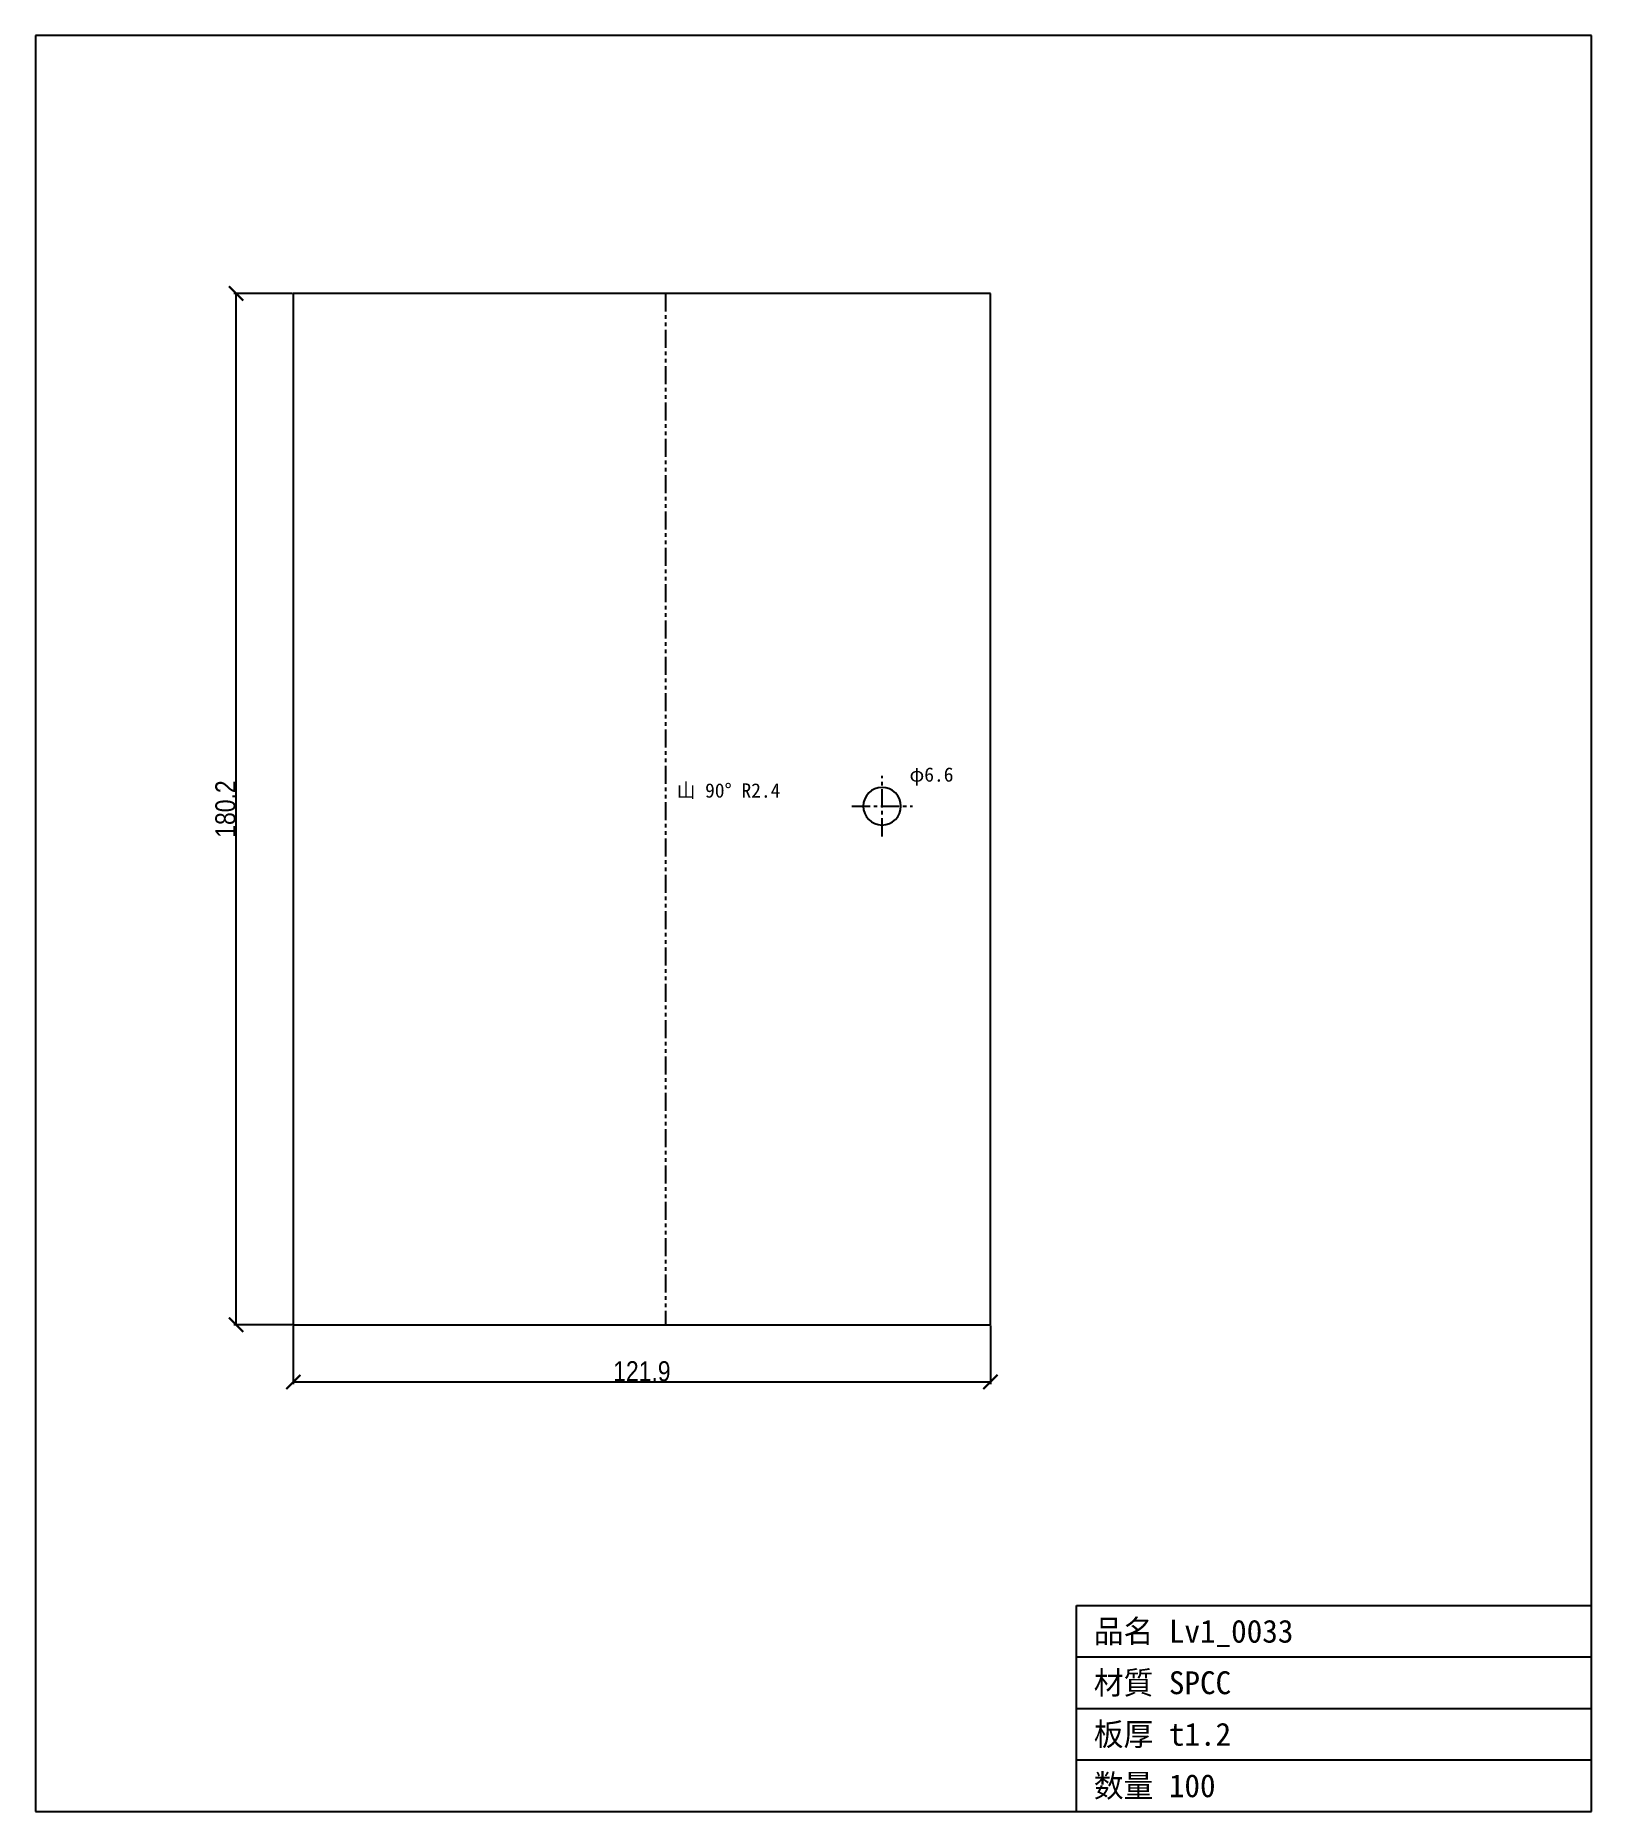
# Model space of a CAD drawing. Header units: millimetres. Extents: x -45 to 227, y -85 to 225.
import ezdxf

# ---------------------------------------------------------------- set-up
doc = ezdxf.new("R2010")
doc.units = ezdxf.units.MM
doc.linetypes.add('CENTER', pattern=[5.08, 3.175, -0.635, 0.635, -0.635])
doc.linetypes.add('PHANTOM', pattern=[6.35, 3.175, -0.635, 0.635, -0.635, 0.635, -0.635])
for name, color, linetype in [('10', 7, 'Continuous'), ('11', 7, 'Continuous'), ('17', 7, 'Continuous'), ('5', 7, 'Continuous'), ('6', 7, 'Continuous'), ('9', 7, 'Continuous')]:
    doc.layers.add(name, color=color, linetype=linetype)
doc.styles.add('OpenSansCondensed-Light', font='OpenSansCondensed-Light.ttf')
doc.dimstyles.new('EZDXF', dxfattribs={"dimtxt": 0.25, "dimasz": 0.175, "dimexe": 0.375, "dimexo": 0.125, "dimgap": 0.1, "dimtad": 1, "dimlfac": 100, "dimzin": 12, "dimdsep": 46, "dimtxsty": 'OpenSansCondensed-Light', "dimblk": 'ARCHTICK', "dimcen": 2.5, "dimazin": 3, "dimtfac": 0.5, "dimtmove": 2, "dimatfit": 3})

# ---------------------------------------------------------------- blocks, each defined once
blk = doc.blocks.new('_ARCHTICK')
at = {"color": 0, "linetype": 'BYBLOCK', "const_width": 0.15}
blk.add_lwpolyline([(-0.5, -0.5), (0.5, 0.5)], dxfattribs=at)

msp = doc.modelspace()

# ---------------------------------------------------------------- linework, layer by layer
at = {"layer": '11', "color": 7, "linetype": 'CONTINUOUS'}
for p, q in [((226.94, 225.3), (-45.06, 225.3)), ((-45.06, 225.3), (-45.06, -85.06)), ((226.94, -85.06), (226.94, 225.3)), ((136.94, -85.06), (136.94, -49.06)), ((136.94, -49.06), (226.94, -49.06)), ((136.94, -58.06), (226.94, -58.06)), ((136.94, -67.06), (226.94, -67.06)), ((136.94, -76.06), (226.94, -76.06)), ((-45.06, -85.06), (226.94, -85.06))]:
    msp.add_line(p, q, dxfattribs=at)
at = {"layer": '5', "color": 7, "linetype": 'CONTINUOUS'}
for p, q in [((0, 180.24), (0, 128.46)), ((121.88, 180.24), (0, 180.24)), ((121.88, 0), (121.88, 180.24)), ((0, 128.46), (0, 80.58)), ((0, 80.58), (0, 41.55)), ((0, 41.54), (0, 0)), ((0, 0), (121.88, 0))]:
    msp.add_line(p, q, dxfattribs=at)
for start, end in [(0, 180), (180, 0)]:
    msp.add_arc((102.93, 90.62), 3.29, start, end, dxfattribs=at)
at = {"layer": '6', "color": 1, "linetype": 'CENTER'}
for p, q in [((102.93, 85.34), (102.93, 95.91)), ((97.65, 90.62), (108.22, 90.62))]:
    msp.add_line(p, q, dxfattribs=at)
at = {"layer": '9', "color": 3, "linetype": 'PHANTOM'}
msp.add_line((65.04, 180.24), (65.04, 0), dxfattribs=at)

# ---------------------------------------------------------------- texts
at = {"layer": '10', "color": 2}
for s, height, p in [('φ6.6', 2.5, (107.72, 94.91)), ('山 90° R2.4', 2.5, (67.04, 92.12)), ('品名 Lv1_0033', 4, (139.94, -55.56)), ('材質 SPCC', 4, (139.94, -64.56)), ('板厚 t1.2', 4, (139.94, -73.56)), ('数量 100', 4, (139.94, -82.56))]:
    msp.add_text(s, height=height, dxfattribs=at).set_placement(p)

# ---------------------------------------------------------------- dimensions: what is measured, and where the dimension line sits
at = {"layer": '17', "color": 2}
msp.add_linear_dim(base=(-10, 0), p1=(0, 0), p2=(0, 180.24), angle=90, dimstyle='EZDXF', override={"dimtxt": 3.5, "dimasz": 2.5, "dimdec": 1, "dimlfac": 1}, dxfattribs=at).render()
msp.add_linear_dim(base=(0, -10), p1=(0, 0), p2=(121.88, 0), dimstyle='EZDXF', override={"dimtxt": 3.5, "dimasz": 2.5, "dimdec": 1, "dimlfac": 1}, dxfattribs=at).render()

doc.saveas('drawing.dxf')
